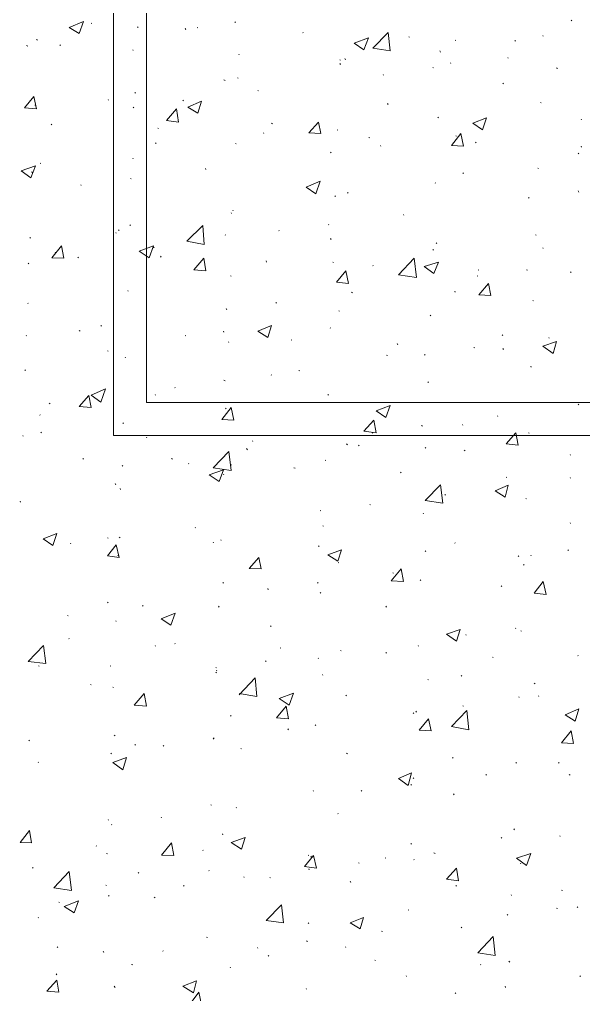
# Model space of a CAD drawing. Header units: millimetres. Extents: x 2928 to 3112, y 1220 to 1280.
# Drawn here: x 2971.987 to 2973.706, y 1246.042 to 1249.013 of the extents above; entities that cross this region are included whole.
import ezdxf

# ---------------------------------------------------------------- set-up
doc = ezdxf.new("R2010")
doc.units = ezdxf.units.MM

msp = doc.modelspace()

# ---------------------------------------------------------------- linework, layer by layer
at = {"color": 253, "linetype": 'Continuous', "lineweight": 5, "true_color": 0x9a9a9a}
for points in [[(2961.3116, 1241.9003), (2980.43854, 1241.9003), (2980.43854, 1247.74538), (2972.27343, 1247.74538), (2972.27343, 1256.61384), (2980.43854, 1256.61384), (2980.43854, 1261.45224), (2961.3116, 1261.45224), (2961.3116, 1249.1904)], [(2980.53854, 1247.84538), (2972.37343, 1247.84538), (2972.37343, 1256.51384), (2980.53854, 1256.51384)]]:
    msp.add_lwpolyline(points, dxfattribs=at)
at = {"color": 92, "linetype": 'Continuous', "lineweight": 13, "true_color": 0x00b800}
for points in [[(2972.13842, 1248.98873), (2972.18176, 1249.00707), (2972.18176, 1249.00707)], [(2972.13842, 1248.98873), (2972.16842, 1248.9704), (2972.16842, 1248.9704)], [(2972.16842, 1248.9704), (2972.18176, 1249.00707), (2972.18176, 1249.00707)], [(2972.20676, 1249.0004), (2972.20509, 1249.00207), (2972.20509, 1249.00207)], [(2972.34843, 1248.98873), (2972.34676, 1248.9904), (2972.34676, 1248.9904)], [(2972.5301, 1248.98706), (2972.52843, 1248.98873), (2972.52843, 1248.98873)], [(2972.6451, 1249.00373), (2972.64343, 1249.0054), (2972.64343, 1249.0054)], [(2973.67011, 1249.00873), (2973.66845, 1249.0104), (2973.66845, 1249.0104)], [(2972.49343, 1248.98206), (2972.49176, 1248.9854), (2972.49176, 1248.9854)], [(2972.85177, 1248.97206), (2972.8501, 1248.97373), (2972.8501, 1248.97373)], [(2973.00677, 1248.9404), (2973.0501, 1248.95706), (2973.0501, 1248.95706)], [(2973.03677, 1248.9204), (2973.0501, 1248.95706), (2973.0501, 1248.95706)], [(2973.06344, 1248.9254), (2973.1101, 1248.97373), (2973.1101, 1248.97373)], [(2973.11677, 1248.91706), (2973.1101, 1248.97373), (2973.1101, 1248.97373)], [(2973.17511, 1248.95873), (2973.17344, 1248.9604), (2973.17344, 1248.9604)], [(2973.58344, 1248.96206), (2973.58178, 1248.96373), (2973.58178, 1248.96373)], [(2972.01176, 1248.93206), (2972.00842, 1248.93373), (2972.00842, 1248.93373)], [(2972.04176, 1248.9504), (2972.03842, 1248.95206), (2972.03842, 1248.95206)], [(2972.11176, 1248.93373), (2972.11009, 1248.9354), (2972.11009, 1248.9354)], [(2973.00677, 1248.9404), (2973.03677, 1248.9204), (2973.03677, 1248.9204)], [(2973.31677, 1248.94873), (2973.31511, 1248.9504), (2973.31511, 1248.9504)], [(2973.49844, 1248.94706), (2973.49678, 1248.94873), (2973.49678, 1248.94873)], [(2972.33343, 1248.91873), (2972.33176, 1248.9204), (2972.33176, 1248.9204)], [(2972.65676, 1248.9054), (2972.6551, 1248.90706), (2972.6551, 1248.90706)], [(2973.06344, 1248.9254), (2973.11677, 1248.91706), (2973.11677, 1248.91706)], [(2973.27011, 1248.91373), (2973.26844, 1248.91706), (2973.26844, 1248.91706)], [(2973.47678, 1248.8954), (2973.47511, 1248.89706), (2973.47511, 1248.89706)], [(2972.9651, 1248.88873), (2972.96344, 1248.8904), (2972.96344, 1248.8904)], [(2972.9651, 1248.8754), (2972.96344, 1248.87873), (2972.96344, 1248.87873)], [(2972.9801, 1248.8904), (2972.97844, 1248.89373), (2972.97844, 1248.89373)], [(2973.24844, 1248.8654), (2973.24677, 1248.86706), (2973.24677, 1248.86706)], [(2973.30177, 1248.87873), (2973.30011, 1248.8804), (2973.30011, 1248.8804)], [(2973.09677, 1248.84373), (2973.0951, 1248.8454), (2973.0951, 1248.8454)], [(2973.62678, 1248.86373), (2973.62345, 1248.8654), (2973.62345, 1248.8654)], [(2972.61343, 1248.82706), (2972.6101, 1248.82873), (2972.6101, 1248.82873)], [(2972.65343, 1248.83373), (2972.65176, 1248.8354), (2972.65176, 1248.8354)], [(2973.46178, 1248.81706), (2973.46011, 1248.81873), (2973.46011, 1248.81873)], [(2972.00176, 1248.74373), (2972.03009, 1248.77873), (2972.03009, 1248.77873)], [(2972.03842, 1248.74039), (2972.03009, 1248.77873), (2972.03009, 1248.77873)], [(2972.34009, 1248.78873), (2972.33843, 1248.7904), (2972.33843, 1248.7904)], [(2972.7151, 1248.7954), (2972.71343, 1248.79706), (2972.71343, 1248.79706)], [(2972.03509, 1248.75039), (2972.03342, 1248.75206), (2972.03342, 1248.75206)], [(2972.25843, 1248.76706), (2972.25676, 1248.76873), (2972.25676, 1248.76873)], [(2972.48676, 1248.7654), (2972.4851, 1248.76706), (2972.4851, 1248.76706)], [(2972.5001, 1248.74539), (2972.54176, 1248.76373), (2972.54176, 1248.76373)], [(2972.5301, 1248.72706), (2972.54176, 1248.76373), (2972.54176, 1248.76373)], [(2973.1101, 1248.75373), (2973.10844, 1248.75706), (2973.10844, 1248.75706)], [(2973.57678, 1248.75873), (2973.57511, 1248.76039), (2973.57511, 1248.76039)], [(2972.00176, 1248.74373), (2972.03842, 1248.74039), (2972.03842, 1248.74039)], [(2972.33509, 1248.74373), (2972.33343, 1248.74539), (2972.33343, 1248.74539)], [(2972.4351, 1248.70539), (2972.4651, 1248.74039), (2972.4651, 1248.74039)], [(2972.47176, 1248.70039), (2972.4651, 1248.74039), (2972.4651, 1248.74039)], [(2972.5001, 1248.74539), (2972.5301, 1248.72706), (2972.5301, 1248.72706)], [(2972.08509, 1248.69206), (2972.08342, 1248.69373), (2972.08342, 1248.69373)], [(2972.4351, 1248.70539), (2972.47176, 1248.70039), (2972.47176, 1248.70039)], [(2972.75843, 1248.69539), (2972.7551, 1248.69706), (2972.7551, 1248.69706)], [(2972.86843, 1248.66706), (2972.89844, 1248.70039), (2972.89844, 1248.70039)], [(2972.9051, 1248.66539), (2972.89844, 1248.70039), (2972.89844, 1248.70039)], [(2973.26344, 1248.71373), (2973.26177, 1248.71539), (2973.26177, 1248.71539)], [(2973.36844, 1248.69706), (2973.41011, 1248.71373), (2973.41011, 1248.71373)], [(2973.36844, 1248.69706), (2973.39844, 1248.67706), (2973.39844, 1248.67706)], [(2973.39844, 1248.67706), (2973.41011, 1248.71373), (2973.41011, 1248.71373)], [(2973.70011, 1248.70706), (2973.69845, 1248.70873), (2973.69845, 1248.70873)], [(2972.41009, 1248.68039), (2972.40843, 1248.68206), (2972.40843, 1248.68206)], [(2972.73177, 1248.66539), (2972.7301, 1248.66706), (2972.7301, 1248.66706)], [(2972.86843, 1248.66706), (2972.9051, 1248.66539), (2972.9051, 1248.66539)], [(2972.95677, 1248.67539), (2972.9551, 1248.67706), (2972.9551, 1248.67706)], [(2973.30344, 1248.62873), (2973.33177, 1248.66539), (2973.33177, 1248.66539)], [(2973.34011, 1248.62706), (2973.33177, 1248.66539), (2973.33177, 1248.66539)], [(2972.40343, 1248.63539), (2972.40176, 1248.63706), (2972.40176, 1248.63706)], [(2972.64676, 1248.63373), (2972.6451, 1248.63539), (2972.6451, 1248.63539)], [(2973.0551, 1248.65206), (2973.05177, 1248.65373), (2973.05177, 1248.65373)], [(2973.31844, 1248.65706), (2973.31677, 1248.65873), (2973.31677, 1248.65873)], [(2973.37844, 1248.63706), (2973.37678, 1248.63873), (2973.37678, 1248.63873)], [(2972.93677, 1248.60706), (2972.9351, 1248.60873), (2972.9351, 1248.60873)], [(2973.08844, 1248.62706), (2973.08677, 1248.62873), (2973.08677, 1248.62873)], [(2973.30344, 1248.62873), (2973.34011, 1248.62706), (2973.34011, 1248.62706)], [(2973.69178, 1248.60373), (2973.69011, 1248.60539), (2973.69011, 1248.60539)], [(2973.70011, 1248.62373), (2973.69845, 1248.62706), (2973.69845, 1248.62706)], [(2972.05176, 1248.57373), (2972.05009, 1248.57539), (2972.05009, 1248.57539)], [(2972.33343, 1248.58873), (2972.33176, 1248.59039), (2972.33176, 1248.59039)], [(2971.99176, 1248.55206), (2972.03509, 1248.56706), (2972.03509, 1248.56706)], [(2971.99176, 1248.55206), (2972.02176, 1248.53039), (2972.02176, 1248.53039)], [(2972.02176, 1248.53039), (2972.03509, 1248.56706), (2972.03509, 1248.56706)], [(2972.02676, 1248.54706), (2972.02342, 1248.54873), (2972.02342, 1248.54873)], [(2972.5551, 1248.55539), (2972.55343, 1248.55873), (2972.55343, 1248.55873)], [(2973.34011, 1248.54373), (2973.33844, 1248.54539), (2973.33844, 1248.54539)], [(2973.56844, 1248.55873), (2973.56678, 1248.56039), (2973.56678, 1248.56039)], [(2972.32676, 1248.52706), (2972.32509, 1248.52872), (2972.32509, 1248.52872)], [(2972.8601, 1248.50206), (2972.90344, 1248.52039), (2972.90344, 1248.52039)], [(2972.8901, 1248.48206), (2972.90344, 1248.52039), (2972.90344, 1248.52039)], [(2973.25511, 1248.51372), (2973.25344, 1248.51539), (2973.25344, 1248.51539)], [(2972.17509, 1248.50706), (2972.17342, 1248.50872), (2972.17342, 1248.50872)], [(2972.8601, 1248.50206), (2972.8901, 1248.48206), (2972.8901, 1248.48206)], [(2972.98844, 1248.48372), (2972.98677, 1248.48539), (2972.98677, 1248.48539)], [(2973.69178, 1248.48706), (2973.69011, 1248.49039), (2973.69011, 1248.49039)], [(2972.9501, 1248.47372), (2972.94844, 1248.47539), (2972.94844, 1248.47539)], [(2973.54011, 1248.46872), (2973.53844, 1248.47039), (2973.53844, 1248.47039)], [(2972.63343, 1248.42206), (2972.63176, 1248.42372), (2972.63176, 1248.42372)], [(2972.63843, 1248.43039), (2972.63676, 1248.43206), (2972.63676, 1248.43206)], [(2973.15844, 1248.41706), (2973.15677, 1248.41872), (2973.15677, 1248.41872)], [(2972.28176, 1248.36206), (2972.28009, 1248.36372), (2972.28009, 1248.36372)], [(2972.29009, 1248.37039), (2972.28843, 1248.37206), (2972.28843, 1248.37206)], [(2972.32509, 1248.38539), (2972.32343, 1248.38706), (2972.32343, 1248.38706)], [(2972.49676, 1248.33706), (2972.5451, 1248.38539), (2972.5451, 1248.38539)], [(2972.5501, 1248.32706), (2972.5451, 1248.38539), (2972.5451, 1248.38539)], [(2972.77843, 1248.36872), (2972.77677, 1248.37039), (2972.77677, 1248.37039)], [(2972.9301, 1248.38706), (2972.92844, 1248.38872), (2972.92844, 1248.38872)], [(2972.02009, 1248.34706), (2972.01842, 1248.34872), (2972.01842, 1248.34872)], [(2972.49676, 1248.33706), (2972.5501, 1248.32706), (2972.5501, 1248.32706)], [(2972.6151, 1248.35539), (2972.61343, 1248.35706), (2972.61343, 1248.35706)], [(2972.93677, 1248.34206), (2972.9351, 1248.34539), (2972.9351, 1248.34539)], [(2973.56178, 1248.35539), (2973.56011, 1248.35706), (2973.56011, 1248.35706)], [(2972.08509, 1248.28705), (2972.11509, 1248.32372), (2972.11509, 1248.32372)], [(2972.09676, 1248.30206), (2972.09509, 1248.30372), (2972.09509, 1248.30372)], [(2972.12176, 1248.28539), (2972.11509, 1248.32372), (2972.11509, 1248.32372)], [(2972.35176, 1248.30706), (2972.39509, 1248.32372), (2972.39509, 1248.32372)], [(2972.35176, 1248.30706), (2972.38176, 1248.28705), (2972.38176, 1248.28705)], [(2972.38176, 1248.28705), (2972.39509, 1248.32372), (2972.39509, 1248.32372)], [(2972.39676, 1248.31706), (2972.39509, 1248.31872), (2972.39509, 1248.31872)], [(2973.24844, 1248.31039), (2973.24677, 1248.31206), (2973.24677, 1248.31206)], [(2973.25844, 1248.33039), (2973.25677, 1248.33206), (2973.25677, 1248.33206)], [(2973.58344, 1248.31539), (2973.58178, 1248.31706), (2973.58178, 1248.31706)], [(2972.08509, 1248.28705), (2972.12176, 1248.28539), (2972.12176, 1248.28539)], [(2972.16676, 1248.28705), (2972.16509, 1248.28872), (2972.16509, 1248.28872)], [(2972.41843, 1248.28872), (2972.41676, 1248.29205), (2972.41676, 1248.29205)], [(2972.51843, 1248.25039), (2972.54843, 1248.28539), (2972.54843, 1248.28539)], [(2972.5551, 1248.24705), (2972.54843, 1248.28539), (2972.54843, 1248.28539)], [(2972.7401, 1248.27372), (2972.73843, 1248.27705), (2972.73843, 1248.27705)], [(2972.94344, 1248.27205), (2972.94177, 1248.27372), (2972.94177, 1248.27372)], [(2973.14177, 1248.23539), (2973.19011, 1248.28539), (2973.19011, 1248.28539)], [(2973.19677, 1248.22705), (2973.19011, 1248.28539), (2973.19011, 1248.28539)], [(2973.22011, 1248.26039), (2973.26344, 1248.27372), (2973.26344, 1248.27372)], [(2973.25011, 1248.23872), (2973.26344, 1248.27372), (2973.26344, 1248.27372)], [(2972.01509, 1248.26872), (2972.01342, 1248.27039), (2972.01342, 1248.27039)], [(2972.51843, 1248.25039), (2972.5551, 1248.24705), (2972.5551, 1248.24705)], [(2972.95344, 1248.21205), (2972.98177, 1248.24705), (2972.98177, 1248.24705)], [(2972.9901, 1248.20872), (2972.98177, 1248.24705), (2972.98177, 1248.24705)], [(2973.0651, 1248.26205), (2973.06344, 1248.26372), (2973.06344, 1248.26372)], [(2973.22011, 1248.26039), (2973.25011, 1248.23872), (2973.25011, 1248.23872)], [(2973.38678, 1248.24872), (2973.38511, 1248.25039), (2973.38511, 1248.25039)], [(2973.53511, 1248.24872), (2973.53178, 1248.25039), (2973.53178, 1248.25039)], [(2973.66845, 1248.24205), (2973.66678, 1248.24372), (2973.66678, 1248.24372)], [(2972.63176, 1248.23039), (2972.6301, 1248.23205), (2972.6301, 1248.23205)], [(2973.14177, 1248.23539), (2973.19677, 1248.22705), (2973.19677, 1248.22705)], [(2973.38344, 1248.23039), (2973.38178, 1248.23205), (2973.38178, 1248.23205)], [(2972.31843, 1248.18539), (2972.31676, 1248.18705), (2972.31676, 1248.18705)], [(2972.95344, 1248.21205), (2972.9901, 1248.20872), (2972.9901, 1248.20872)], [(2973.31511, 1248.18205), (2973.31344, 1248.18539), (2973.31344, 1248.18539)], [(2973.38678, 1248.17372), (2973.41678, 1248.20872), (2973.41678, 1248.20872)], [(2973.42344, 1248.17205), (2973.41678, 1248.20872), (2973.41678, 1248.20872)], [(2973.00177, 1248.18039), (2972.99844, 1248.18205), (2972.99844, 1248.18205)], [(2973.38678, 1248.17372), (2973.42344, 1248.17205), (2973.42344, 1248.17205)], [(2973.55344, 1248.15539), (2973.55178, 1248.15705), (2973.55178, 1248.15705)], [(2972.01342, 1248.14705), (2972.01176, 1248.14872), (2972.01176, 1248.14872)], [(2972.61843, 1248.12872), (2972.61676, 1248.13205), (2972.61676, 1248.13205)], [(2972.7701, 1248.14872), (2972.76843, 1248.15039), (2972.76843, 1248.15039)], [(2972.96177, 1248.12372), (2972.9601, 1248.12539), (2972.9601, 1248.12539)], [(2973.24011, 1248.11039), (2973.23844, 1248.11205), (2973.23844, 1248.11205)], [(2972.17176, 1248.06372), (2972.16842, 1248.06539), (2972.16842, 1248.06539)], [(2972.23676, 1248.07872), (2972.23509, 1248.08039), (2972.23509, 1248.08039)], [(2972.71343, 1248.06372), (2972.7551, 1248.08039), (2972.7551, 1248.08039)], [(2972.74343, 1248.04372), (2972.7551, 1248.08039), (2972.7551, 1248.08039)], [(2972.9351, 1248.07205), (2972.93344, 1248.07372), (2972.93344, 1248.07372)], [(2972.00842, 1248.04872), (2972.00676, 1248.05038), (2972.00676, 1248.05038)], [(2972.49343, 1248.04872), (2972.49176, 1248.05038), (2972.49176, 1248.05038)], [(2972.6101, 1248.06038), (2972.60843, 1248.06372), (2972.60843, 1248.06372)], [(2972.71343, 1248.06372), (2972.74343, 1248.04372), (2972.74343, 1248.04372)], [(2972.81677, 1248.03538), (2972.8151, 1248.03705), (2972.8151, 1248.03705)], [(2973.46011, 1248.05038), (2973.45844, 1248.05205), (2973.45844, 1248.05205)], [(2973.60178, 1248.04205), (2973.60011, 1248.04372), (2973.60011, 1248.04372)], [(2972.6251, 1248.02872), (2972.62343, 1248.03038), (2972.62343, 1248.03038)], [(2973.14011, 1248.02205), (2973.13844, 1248.02538), (2973.13844, 1248.02538)], [(2973.37511, 1248.01205), (2973.37178, 1248.01372), (2973.37178, 1248.01372)], [(2973.46178, 1248.00705), (2973.46011, 1248.01038), (2973.46011, 1248.01038)], [(2973.58178, 1248.01705), (2973.62345, 1248.03205), (2973.62345, 1248.03205)], [(2973.58178, 1248.01705), (2973.61345, 1247.99538), (2973.61345, 1247.99538)], [(2973.61345, 1247.99538), (2973.62345, 1248.03205), (2973.62345, 1248.03205)], [(2972.25676, 1248.00205), (2972.25509, 1248.00372), (2972.25509, 1248.00372)], [(2972.31009, 1247.98205), (2972.30843, 1247.98372), (2972.30843, 1247.98372)], [(2973.10844, 1247.98872), (2973.1051, 1247.99038), (2973.1051, 1247.99038)], [(2973.22344, 1247.99038), (2973.22177, 1247.99205), (2973.22177, 1247.99205)], [(2973.54678, 1247.95372), (2973.54511, 1247.95705), (2973.54511, 1247.95705)], [(2972.00509, 1247.94372), (2972.00342, 1247.94538), (2972.00342, 1247.94538)], [(2972.7551, 1247.92872), (2972.75343, 1247.93038), (2972.75343, 1247.93038)], [(2972.84177, 1247.94205), (2972.83843, 1247.94372), (2972.83843, 1247.94372)], [(2972.20509, 1247.86872), (2972.24843, 1247.88705), (2972.24843, 1247.88705)], [(2972.23509, 1247.84705), (2972.24843, 1247.88705), (2972.24843, 1247.88705)], [(2972.46176, 1247.89038), (2972.4601, 1247.89205), (2972.4601, 1247.89205)], [(2972.61343, 1247.91205), (2972.6101, 1247.91372), (2972.6101, 1247.91372)], [(2973.23344, 1247.90705), (2973.23177, 1247.90872), (2973.23177, 1247.90872)], [(2972.16842, 1247.83372), (2972.19843, 1247.86705), (2972.19843, 1247.86705)], [(2972.20509, 1247.83038), (2972.19843, 1247.86705), (2972.19843, 1247.86705)], [(2972.20509, 1247.86872), (2972.23509, 1247.84705), (2972.23509, 1247.84705)], [(2972.40176, 1247.86872), (2972.40009, 1247.87038), (2972.40009, 1247.87038)], [(2972.92844, 1247.86872), (2972.92677, 1247.87038), (2972.92677, 1247.87038)], [(2972.08009, 1247.84205), (2972.07676, 1247.84372), (2972.07676, 1247.84372)], [(2972.16842, 1247.83372), (2972.20509, 1247.83038), (2972.20509, 1247.83038)], [(2972.60343, 1247.79371), (2972.63176, 1247.83038), (2972.63176, 1247.83038)], [(2972.61676, 1247.82705), (2972.6151, 1247.82871), (2972.6151, 1247.82871)], [(2972.6401, 1247.79205), (2972.63176, 1247.83038), (2972.63176, 1247.83038)], [(2973.07344, 1247.82038), (2973.11677, 1247.83705), (2973.11677, 1247.83705)], [(2973.10344, 1247.80038), (2973.11677, 1247.83705), (2973.11677, 1247.83705)], [(2973.69178, 1247.83872), (2973.69011, 1247.84038), (2973.69011, 1247.84038)], [(2972.05009, 1247.80705), (2972.04842, 1247.80871), (2972.04842, 1247.80871)], [(2973.07344, 1247.82038), (2973.10344, 1247.80038), (2973.10344, 1247.80038)], [(2973.44511, 1247.80371), (2973.44344, 1247.80538), (2973.44344, 1247.80538)], [(2972.30343, 1247.78205), (2972.30176, 1247.78371), (2972.30176, 1247.78371)], [(2972.60343, 1247.79371), (2972.6401, 1247.79205), (2972.6401, 1247.79205)], [(2973.03677, 1247.75871), (2973.06677, 1247.79205), (2973.06677, 1247.79205)], [(2973.07344, 1247.75371), (2973.06677, 1247.79205), (2973.06677, 1247.79205)], [(2973.21511, 1247.77371), (2973.21177, 1247.77538), (2973.21177, 1247.77538)], [(2973.33844, 1247.77705), (2973.33677, 1247.77871), (2973.33677, 1247.77871)], [(2971.99842, 1247.74371), (2971.99676, 1247.74538), (2971.99676, 1247.74538)], [(2972.05342, 1247.75371), (2972.05176, 1247.75538), (2972.05176, 1247.75538)], [(2972.37509, 1247.73871), (2972.37343, 1247.74038), (2972.37343, 1247.74038)], [(2973.03677, 1247.75871), (2973.07344, 1247.75371), (2973.07344, 1247.75371)], [(2973.06344, 1247.75205), (2973.06177, 1247.75371), (2973.06177, 1247.75371)], [(2973.47011, 1247.72038), (2973.50011, 1247.75371), (2973.50011, 1247.75371)], [(2973.50678, 1247.71538), (2973.50011, 1247.75371), (2973.50011, 1247.75371)], [(2973.54011, 1247.75205), (2973.53844, 1247.75371), (2973.53844, 1247.75371)], [(2972.69843, 1247.72705), (2972.69677, 1247.72871), (2972.69677, 1247.72871)], [(2972.98677, 1247.71705), (2972.98344, 1247.72038), (2972.98344, 1247.72038)], [(2973.02177, 1247.71371), (2973.0201, 1247.71538), (2973.0201, 1247.71538)], [(2973.22511, 1247.70705), (2973.22344, 1247.70871), (2973.22344, 1247.70871)], [(2973.47011, 1247.72038), (2973.50678, 1247.71538), (2973.50678, 1247.71538)], [(2972.57676, 1247.64705), (2972.6251, 1247.69705), (2972.6251, 1247.69705)], [(2972.63176, 1247.63871), (2972.6251, 1247.69705), (2972.6251, 1247.69705)], [(2972.68177, 1247.70205), (2972.67843, 1247.70538), (2972.67843, 1247.70538)], [(2973.34511, 1247.69871), (2973.34177, 1247.70038), (2973.34177, 1247.70038)], [(2973.66678, 1247.68538), (2973.66511, 1247.68705), (2973.66511, 1247.68705)], [(2972.18176, 1247.67371), (2972.18009, 1247.67538), (2972.18009, 1247.67538)], [(2972.30176, 1247.65205), (2972.30009, 1247.65371), (2972.30009, 1247.65371)], [(2972.45343, 1247.67371), (2972.4501, 1247.67538), (2972.4501, 1247.67538)], [(2972.50343, 1247.65871), (2972.50176, 1247.66038), (2972.50176, 1247.66038)], [(2972.63343, 1247.65538), (2972.63176, 1247.65705), (2972.63176, 1247.65705)], [(2972.9201, 1247.66871), (2972.91844, 1247.67038), (2972.91844, 1247.67038)], [(2972.5651, 1247.62538), (2972.60843, 1247.64038), (2972.60843, 1247.64038)], [(2972.5651, 1247.62538), (2972.5951, 1247.60538), (2972.5951, 1247.60538)], [(2972.57676, 1247.64705), (2972.63176, 1247.63871), (2972.63176, 1247.63871)], [(2972.5951, 1247.60538), (2972.60843, 1247.64038), (2972.60843, 1247.64038)], [(2972.6101, 1247.62538), (2972.60843, 1247.62705), (2972.60843, 1247.62705)], [(2972.82677, 1247.64538), (2972.82343, 1247.64705), (2972.82343, 1247.64705)], [(2973.15011, 1247.63205), (2973.14844, 1247.63371), (2973.14844, 1247.63371)], [(2972.28009, 1247.59538), (2972.27843, 1247.59871), (2972.27843, 1247.59871)], [(2973.22344, 1247.54704), (2973.27011, 1247.59538), (2973.27011, 1247.59538)], [(2973.27677, 1247.53871), (2973.27011, 1247.59538), (2973.27011, 1247.59538)], [(2973.43678, 1247.57704), (2973.47678, 1247.59371), (2973.47678, 1247.59371)], [(2973.46678, 1247.55704), (2973.47678, 1247.59371), (2973.47678, 1247.59371)], [(2973.47178, 1247.61705), (2973.47011, 1247.61871), (2973.47011, 1247.61871)], [(2973.66678, 1247.61538), (2973.66511, 1247.61705), (2973.66511, 1247.61705)], [(2972.29509, 1247.58038), (2972.29343, 1247.58371), (2972.29343, 1247.58371)], [(2973.28511, 1247.56371), (2973.28344, 1247.56538), (2973.28344, 1247.56538)], [(2973.43678, 1247.57704), (2973.46678, 1247.55704), (2973.46678, 1247.55704)], [(2971.99009, 1247.54204), (2971.98842, 1247.54538), (2971.98842, 1247.54538)], [(2973.05677, 1247.53371), (2973.0551, 1247.53538), (2973.0551, 1247.53538)], [(2973.22344, 1247.54704), (2973.27677, 1247.53871), (2973.27677, 1247.53871)], [(2973.53178, 1247.55204), (2973.53011, 1247.55371), (2973.53011, 1247.55371)], [(2972.9051, 1247.51538), (2972.90344, 1247.51704), (2972.90344, 1247.51704)], [(2973.21844, 1247.50704), (2973.21677, 1247.50871), (2973.21677, 1247.50871)], [(2973.66678, 1247.47704), (2973.66511, 1247.47871), (2973.66511, 1247.47871)], [(2972.05842, 1247.43038), (2972.10009, 1247.44704), (2972.10009, 1247.44704)], [(2972.08842, 1247.41038), (2972.10009, 1247.44704), (2972.10009, 1247.44704)], [(2972.52343, 1247.46371), (2972.52176, 1247.46538), (2972.52176, 1247.46538)], [(2972.91344, 1247.46871), (2972.91177, 1247.47038), (2972.91177, 1247.47038)], [(2972.05842, 1247.43038), (2972.08842, 1247.41038), (2972.08842, 1247.41038)], [(2972.14342, 1247.41538), (2972.14176, 1247.41704), (2972.14176, 1247.41704)], [(2972.25676, 1247.43204), (2972.25509, 1247.43371), (2972.25509, 1247.43371)], [(2972.25509, 1247.37871), (2972.28176, 1247.41204), (2972.28176, 1247.41204)], [(2972.29009, 1247.37371), (2972.28176, 1247.41204), (2972.28176, 1247.41204)], [(2972.29343, 1247.43371), (2972.29009, 1247.43538), (2972.29009, 1247.43538)], [(2972.57843, 1247.41871), (2972.57676, 1247.42038), (2972.57676, 1247.42038)], [(2972.60176, 1247.42538), (2972.6001, 1247.42704), (2972.6001, 1247.42704)], [(2973.31511, 1247.41704), (2973.31344, 1247.41871), (2973.31344, 1247.41871)], [(2972.9001, 1247.40704), (2972.89844, 1247.40871), (2972.89844, 1247.40871)], [(2972.92677, 1247.38204), (2972.96844, 1247.39704), (2972.96844, 1247.39704)], [(2972.92677, 1247.38204), (2972.95677, 1247.36204), (2972.95677, 1247.36204)], [(2972.95677, 1247.36204), (2972.96844, 1247.39704), (2972.96844, 1247.39704)], [(2973.22511, 1247.39204), (2973.22344, 1247.39371), (2973.22344, 1247.39371)], [(2973.66011, 1247.39538), (2973.65845, 1247.39704), (2973.65845, 1247.39704)], [(2972.25509, 1247.37871), (2972.29009, 1247.37371), (2972.29009, 1247.37371)], [(2972.28843, 1247.37871), (2972.28676, 1247.38038), (2972.28676, 1247.38038)], [(2972.68677, 1247.34037), (2972.71677, 1247.37371), (2972.71677, 1247.37371)], [(2972.72343, 1247.33871), (2972.71677, 1247.37371), (2972.71677, 1247.37371)], [(2972.9601, 1247.35704), (2972.95844, 1247.35871), (2972.95844, 1247.35871)], [(2973.50844, 1247.37704), (2973.50678, 1247.37871), (2973.50678, 1247.37871)], [(2973.52511, 1247.35037), (2973.52344, 1247.35204), (2973.52344, 1247.35204)], [(2973.54678, 1247.37871), (2973.54511, 1247.38038), (2973.54511, 1247.38038)], [(2972.68677, 1247.34037), (2972.72343, 1247.33871), (2972.72343, 1247.33871)], [(2973.1201, 1247.30204), (2973.15011, 1247.33871), (2973.15011, 1247.33871)], [(2973.12677, 1247.32537), (2973.1251, 1247.32704), (2973.1251, 1247.32704)], [(2973.15677, 1247.30037), (2973.15011, 1247.33871), (2973.15011, 1247.33871)], [(2972.60843, 1247.29537), (2972.60676, 1247.29704), (2972.60676, 1247.29704)], [(2972.89677, 1247.29537), (2972.8951, 1247.29704), (2972.8951, 1247.29704)], [(2973.1201, 1247.30204), (2973.15677, 1247.30037), (2973.15677, 1247.30037)], [(2973.21011, 1247.30371), (2973.20844, 1247.30537), (2973.20844, 1247.30537)], [(2973.55511, 1247.26537), (2973.58344, 1247.30037), (2973.58344, 1247.30037)], [(2973.59178, 1247.26037), (2973.58344, 1247.30037), (2973.58344, 1247.30037)], [(2972.7451, 1247.27537), (2972.74343, 1247.27871), (2972.74343, 1247.27871)], [(2972.9051, 1247.26537), (2972.90344, 1247.26704), (2972.90344, 1247.26704)], [(2973.45678, 1247.28537), (2973.45511, 1247.28704), (2973.45511, 1247.28704)], [(2973.55511, 1247.26537), (2973.59178, 1247.26037), (2973.59178, 1247.26037)], [(2972.25676, 1247.23537), (2972.25509, 1247.23704), (2972.25509, 1247.23704)], [(2972.36343, 1247.22537), (2972.36176, 1247.22704), (2972.36176, 1247.22704)], [(2972.41843, 1247.18704), (2972.46176, 1247.20371), (2972.46176, 1247.20371)], [(2972.44843, 1247.16704), (2972.46176, 1247.20371), (2972.46176, 1247.20371)], [(2972.5951, 1247.22204), (2972.59343, 1247.22537), (2972.59343, 1247.22537)], [(2973.1051, 1247.22204), (2973.10344, 1247.22537), (2973.10344, 1247.22537)], [(2972.13509, 1247.19537), (2972.13342, 1247.19704), (2972.13342, 1247.19704)], [(2972.28176, 1247.17871), (2972.28009, 1247.18037), (2972.28009, 1247.18037)], [(2972.41843, 1247.18704), (2972.44843, 1247.16704), (2972.44843, 1247.16704)], [(2972.75343, 1247.16371), (2972.75177, 1247.16537), (2972.75177, 1247.16537)], [(2973.28844, 1247.14037), (2973.33011, 1247.15371), (2973.33011, 1247.15371)], [(2973.31844, 1247.1187), (2973.33011, 1247.15371), (2973.33011, 1247.15371)], [(2973.50011, 1247.15704), (2973.49844, 1247.15871), (2973.49844, 1247.15871)], [(2973.51678, 1247.14871), (2973.51511, 1247.15037), (2973.51511, 1247.15037)], [(2972.13842, 1247.12537), (2972.13676, 1247.12704), (2972.13676, 1247.12704)], [(2973.28844, 1247.14037), (2973.31844, 1247.1187), (2973.31844, 1247.1187)], [(2973.34844, 1247.13704), (2973.34677, 1247.13871), (2973.34677, 1247.13871)], [(2972.01342, 1247.05704), (2972.06009, 1247.10537), (2972.06009, 1247.10537)], [(2972.06676, 1247.05037), (2972.06009, 1247.10537), (2972.06009, 1247.10537)], [(2972.40176, 1247.1037), (2972.40009, 1247.10537), (2972.40009, 1247.10537)], [(2972.46176, 1247.11037), (2972.4601, 1247.11204), (2972.4601, 1247.11204)], [(2972.78343, 1247.09704), (2972.78177, 1247.0987), (2972.78177, 1247.0987)], [(2972.96677, 1247.0887), (2972.9651, 1247.09037), (2972.9651, 1247.09037)], [(2973.20344, 1247.1037), (2973.20177, 1247.10537), (2973.20177, 1247.10537)], [(2972.01342, 1247.05704), (2972.06676, 1247.05037), (2972.06676, 1247.05037)], [(2972.73843, 1247.05704), (2972.73677, 1247.0587), (2972.73677, 1247.0587)], [(2972.89844, 1247.06537), (2972.89677, 1247.06704), (2972.89677, 1247.06704)], [(2973.1051, 1247.08204), (2973.10344, 1247.0837), (2973.10344, 1247.0837)], [(2973.43011, 1247.0687), (2973.42844, 1247.07037), (2973.42844, 1247.07037)], [(2973.69011, 1247.0737), (2973.68845, 1247.07537), (2973.68845, 1247.07537)], [(2972.04676, 1247.04204), (2972.04509, 1247.0437), (2972.04509, 1247.0437)], [(2972.26509, 1247.04204), (2972.26343, 1247.0437), (2972.26343, 1247.0437)], [(2972.58676, 1247.03704), (2972.5851, 1247.0387), (2972.5851, 1247.0387)], [(2972.58843, 1247.0287), (2972.58676, 1247.03037), (2972.58676, 1247.03037)], [(2972.58676, 1247.02204), (2972.5851, 1247.0237), (2972.5851, 1247.0237)], [(2972.65676, 1246.95537), (2972.7051, 1247.00704), (2972.7051, 1247.00704)], [(2972.7101, 1246.95037), (2972.7051, 1247.00704), (2972.7051, 1247.00704)], [(2972.91177, 1247.01537), (2972.9101, 1247.01704), (2972.9101, 1247.01704)], [(2973.23344, 1247.00037), (2973.23177, 1247.00204), (2973.23177, 1247.00204)], [(2973.33511, 1247.01204), (2973.33344, 1247.0137), (2973.33344, 1247.0137)], [(2972.20509, 1246.98537), (2972.20343, 1246.98704), (2972.20343, 1246.98704)], [(2972.27343, 1246.97704), (2972.27176, 1246.9787), (2972.27176, 1246.9787)], [(2973.55844, 1246.9887), (2973.55511, 1246.99037), (2973.55511, 1246.99037)], [(2972.33676, 1246.9237), (2972.36676, 1246.9587), (2972.36676, 1246.9587)], [(2972.37343, 1246.92037), (2972.36676, 1246.9587), (2972.36676, 1246.9587)], [(2972.65676, 1246.9587), (2972.7101, 1246.95037), (2972.7101, 1246.95037)], [(2972.77843, 1246.9437), (2972.82177, 1246.96037), (2972.82177, 1246.96037)], [(2972.77843, 1246.9437), (2972.80843, 1246.9237), (2972.80843, 1246.9237)], [(2972.80843, 1246.9237), (2972.82177, 1246.96037), (2972.82177, 1246.96037)], [(2972.98344, 1246.95204), (2972.98177, 1246.9537), (2972.98177, 1246.9537)], [(2973.51011, 1246.94704), (2973.50844, 1246.9487), (2973.50844, 1246.9487)], [(2973.57011, 1246.95037), (2973.56844, 1246.95204), (2973.56844, 1246.95204)], [(2972.33676, 1246.9237), (2972.37343, 1246.92037), (2972.37343, 1246.92037)], [(2972.7701, 1246.88537), (2972.8001, 1246.92037), (2972.8001, 1246.92037)], [(2972.80677, 1246.88203), (2972.8001, 1246.92037), (2972.8001, 1246.92037)], [(2973.30344, 1246.8587), (2973.35011, 1246.90704), (2973.35011, 1246.90704)], [(2973.34011, 1246.92037), (2973.33844, 1246.92204), (2973.33844, 1246.92204)], [(2973.35677, 1246.8487), (2973.35011, 1246.90704), (2973.35011, 1246.90704)], [(2973.65011, 1246.8937), (2973.69178, 1246.91204), (2973.69178, 1246.91204)], [(2973.68011, 1246.87537), (2973.69178, 1246.91204), (2973.69178, 1246.91204)], [(2972.63176, 1246.89037), (2972.6301, 1246.89203), (2972.6301, 1246.89203)], [(2972.7701, 1246.88537), (2972.80677, 1246.88203), (2972.80677, 1246.88203)], [(2973.18844, 1246.8987), (2973.18677, 1246.90037), (2973.18677, 1246.90037)], [(2973.19677, 1246.90204), (2973.19511, 1246.90537), (2973.19511, 1246.90537)], [(2973.20511, 1246.84703), (2973.23344, 1246.88203), (2973.23344, 1246.88203)], [(2973.24177, 1246.84537), (2973.23344, 1246.88203), (2973.23344, 1246.88203)], [(2973.65011, 1246.8937), (2973.68011, 1246.87537), (2973.68011, 1246.87537)], [(2972.80677, 1246.8487), (2972.8051, 1246.85203), (2972.8051, 1246.85203)], [(2972.8901, 1246.86203), (2972.88843, 1246.8637), (2972.88843, 1246.8637)], [(2973.20511, 1246.84703), (2973.24177, 1246.84537), (2973.24177, 1246.84537)], [(2973.30344, 1246.8587), (2973.35677, 1246.8487), (2973.35677, 1246.8487)], [(2972.27843, 1246.83037), (2972.27509, 1246.83203), (2972.27509, 1246.83203)], [(2972.57843, 1246.82037), (2972.57676, 1246.82203), (2972.57676, 1246.82203)], [(2972.5801, 1246.82203), (2972.57843, 1246.8237), (2972.57843, 1246.8237)], [(2973.63845, 1246.8087), (2973.66845, 1246.84537), (2973.66845, 1246.84537)], [(2973.67511, 1246.80703), (2973.66845, 1246.84537), (2973.66845, 1246.84537)], [(2972.01676, 1246.81537), (2972.01509, 1246.81703), (2972.01509, 1246.81703)], [(2972.34009, 1246.80203), (2972.33843, 1246.8037), (2972.33843, 1246.8037)], [(2972.42676, 1246.7987), (2972.42509, 1246.80037), (2972.42509, 1246.80037)], [(2972.66343, 1246.79037), (2972.66177, 1246.79203), (2972.66177, 1246.79203)], [(2973.63845, 1246.8087), (2973.67511, 1246.80703), (2973.67511, 1246.80703)], [(2972.26676, 1246.77537), (2972.26509, 1246.77703), (2972.26509, 1246.77703)], [(2972.27176, 1246.7487), (2972.31343, 1246.7637), (2972.31343, 1246.7637)], [(2972.30176, 1246.72703), (2972.31343, 1246.7637), (2972.31343, 1246.7637)], [(2972.98677, 1246.77537), (2972.98344, 1246.77703), (2972.98344, 1246.77703)], [(2973.30844, 1246.76203), (2973.30677, 1246.7637), (2973.30677, 1246.7637)], [(2972.04509, 1246.7487), (2972.04342, 1246.75037), (2972.04342, 1246.75037)], [(2972.27176, 1246.7487), (2972.30176, 1246.72703), (2972.30176, 1246.72703)], [(2973.50178, 1246.74703), (2973.50011, 1246.7487), (2973.50011, 1246.7487)], [(2973.63178, 1246.74703), (2973.63011, 1246.7487), (2973.63011, 1246.7487)], [(2973.14177, 1246.70037), (2973.18177, 1246.71703), (2973.18177, 1246.71703)], [(2973.14177, 1246.70037), (2973.17177, 1246.6787), (2973.17177, 1246.6787)], [(2973.17177, 1246.6787), (2973.18177, 1246.71703), (2973.18177, 1246.71703)], [(2973.18844, 1246.70037), (2973.18677, 1246.70203), (2973.18677, 1246.70203)], [(2973.41011, 1246.71037), (2973.40844, 1246.71203), (2973.40844, 1246.71203)], [(2973.66511, 1246.71037), (2973.66178, 1246.71203), (2973.66178, 1246.71203)], [(2973.18177, 1246.68037), (2973.18011, 1246.68203), (2973.18011, 1246.68203)], [(2972.88343, 1246.66203), (2972.88177, 1246.6637), (2972.88177, 1246.6637)], [(2973.0301, 1246.66203), (2973.02844, 1246.6637), (2973.02844, 1246.6637)], [(2973.31177, 1246.65036), (2973.31011, 1246.6537), (2973.31011, 1246.6537)], [(2972.57176, 1246.6187), (2972.5701, 1246.62036), (2972.5701, 1246.62036)], [(2972.64843, 1246.61036), (2972.64676, 1246.61203), (2972.64676, 1246.61203)], [(2972.42009, 1246.58036), (2972.41843, 1246.58203), (2972.41843, 1246.58203)], [(2972.95844, 1246.59203), (2972.95677, 1246.5937), (2972.95677, 1246.5937)], [(2972.25843, 1246.5737), (2972.25676, 1246.57536), (2972.25676, 1246.57536)], [(2972.26843, 1246.5587), (2972.26676, 1246.56036), (2972.26676, 1246.56036)], [(2971.98842, 1246.50536), (2972.01676, 1246.54203), (2972.01676, 1246.54203)], [(2972.02342, 1246.5037), (2972.01676, 1246.54203), (2972.01676, 1246.54203)], [(2972.60676, 1246.5287), (2972.6051, 1246.53203), (2972.6051, 1246.53203)], [(2972.63176, 1246.50536), (2972.6751, 1246.52036), (2972.6751, 1246.52036)], [(2972.66343, 1246.48536), (2972.6751, 1246.52036), (2972.6751, 1246.52036)], [(2973.45678, 1246.5187), (2973.45511, 1246.52036), (2973.45511, 1246.52036)], [(2973.49511, 1246.5437), (2973.49344, 1246.54703), (2973.49344, 1246.54703)], [(2973.63511, 1246.5237), (2973.63345, 1246.52536), (2973.63345, 1246.52536)], [(2971.98842, 1246.50536), (2972.02342, 1246.5037), (2972.02342, 1246.5037)], [(2972.22176, 1246.4937), (2972.22009, 1246.49536), (2972.22009, 1246.49536)], [(2972.42009, 1246.46703), (2972.4501, 1246.5037), (2972.4501, 1246.5037)], [(2972.45676, 1246.46536), (2972.4501, 1246.5037), (2972.4501, 1246.5037)], [(2972.63176, 1246.50536), (2972.66343, 1246.48536), (2972.66343, 1246.48536)], [(2973.18177, 1246.50036), (2973.18011, 1246.50203), (2973.18011, 1246.50203)], [(2972.25509, 1246.47036), (2972.25176, 1246.47203), (2972.25176, 1246.47203)], [(2972.42009, 1246.46703), (2972.45676, 1246.46536), (2972.45676, 1246.46536)], [(2972.54676, 1246.48036), (2972.5451, 1246.48203), (2972.5451, 1246.48203)], [(2972.8551, 1246.43203), (2972.88343, 1246.46536), (2972.88343, 1246.46536)], [(2972.86843, 1246.46536), (2972.86677, 1246.46703), (2972.86677, 1246.46703)], [(2972.87677, 1246.46036), (2972.8751, 1246.4637), (2972.8751, 1246.4637)], [(2972.89177, 1246.42703), (2972.88343, 1246.46536), (2972.88343, 1246.46536)], [(2973.25344, 1246.47203), (2973.25011, 1246.4737), (2973.25011, 1246.4737)], [(2973.50178, 1246.45703), (2973.54511, 1246.47203), (2973.54511, 1246.47203)], [(2973.53178, 1246.43536), (2973.54511, 1246.47203), (2973.54511, 1246.47203)], [(2972.8551, 1246.43203), (2972.89177, 1246.42703), (2972.89177, 1246.42703)], [(2973.02177, 1246.44203), (2973.0201, 1246.4437), (2973.0201, 1246.4437)], [(2973.10344, 1246.45703), (2973.10177, 1246.4587), (2973.10177, 1246.4587)], [(2973.19011, 1246.45203), (2973.18844, 1246.4537), (2973.18844, 1246.4537)], [(2973.50178, 1246.45703), (2973.53178, 1246.43536), (2973.53178, 1246.43536)], [(2973.51511, 1246.44036), (2973.51344, 1246.44203), (2973.51344, 1246.44203)], [(2972.02842, 1246.42703), (2972.02676, 1246.42869), (2972.02676, 1246.42869)], [(2972.09176, 1246.36703), (2972.13842, 1246.41703), (2972.13842, 1246.41703)], [(2972.14509, 1246.35869), (2972.13842, 1246.41703), (2972.13842, 1246.41703)], [(2972.35009, 1246.41203), (2972.34843, 1246.41369), (2972.34843, 1246.41369)], [(2972.5651, 1246.41869), (2972.56343, 1246.42036), (2972.56343, 1246.42036)], [(2972.8701, 1246.42203), (2972.86843, 1246.42536), (2972.86843, 1246.42536)], [(2973.28844, 1246.39369), (2973.31844, 1246.42703), (2973.31844, 1246.42703)], [(2973.32511, 1246.38869), (2973.31844, 1246.42703), (2973.31844, 1246.42703)], [(2972.25176, 1246.37369), (2972.25009, 1246.37536), (2972.25009, 1246.37536)], [(2972.48843, 1246.37203), (2972.48676, 1246.37369), (2972.48676, 1246.37369)], [(2972.67177, 1246.39869), (2972.6701, 1246.40036), (2972.6701, 1246.40036)], [(2972.75177, 1246.39703), (2972.7501, 1246.39869), (2972.7501, 1246.39869)], [(2972.99677, 1246.38369), (2972.9951, 1246.38703), (2972.9951, 1246.38703)], [(2973.28844, 1246.39369), (2973.32511, 1246.38869), (2973.32511, 1246.38869)], [(2973.31844, 1246.37203), (2973.31677, 1246.37369), (2973.31677, 1246.37369)], [(2972.09176, 1246.36703), (2972.14509, 1246.35869), (2972.14509, 1246.35869)], [(2972.26009, 1246.34203), (2972.25843, 1246.34369), (2972.25843, 1246.34369)], [(2973.48678, 1246.34369), (2973.48511, 1246.34536), (2973.48511, 1246.34536)], [(2973.64178, 1246.35869), (2973.63845, 1246.36036), (2973.63845, 1246.36036)], [(2972.10842, 1246.32203), (2972.10676, 1246.32369), (2972.10676, 1246.32369)], [(2972.12342, 1246.31036), (2972.16676, 1246.32703), (2972.16676, 1246.32703)], [(2972.15342, 1246.29036), (2972.16676, 1246.32703), (2972.16676, 1246.32703)], [(2972.40009, 1246.33703), (2972.39676, 1246.33869), (2972.39676, 1246.33869)], [(2972.73843, 1246.26703), (2972.7851, 1246.31536), (2972.7851, 1246.31536)], [(2972.79177, 1246.26036), (2972.7851, 1246.31536), (2972.7851, 1246.31536)], [(2972.12342, 1246.31036), (2972.15342, 1246.29036), (2972.15342, 1246.29036)], [(2973.17344, 1246.29869), (2973.17177, 1246.30036), (2973.17177, 1246.30036)], [(2973.47511, 1246.28369), (2973.47344, 1246.28536), (2973.47344, 1246.28536)], [(2973.62678, 1246.30369), (2973.62345, 1246.30536), (2973.62345, 1246.30536)], [(2973.68845, 1246.30703), (2973.68678, 1246.30869), (2973.68678, 1246.30869)], [(2972.04509, 1246.27536), (2972.04342, 1246.27703), (2972.04342, 1246.27703)], [(2972.73843, 1246.26703), (2972.79177, 1246.26036), (2972.79177, 1246.26036)], [(2972.86843, 1246.25869), (2972.86677, 1246.26036), (2972.86677, 1246.26036)], [(2972.9951, 1246.26036), (2973.0351, 1246.27703), (2973.0351, 1246.27703)], [(2972.9951, 1246.26036), (2973.0251, 1246.24203), (2973.0251, 1246.24203)], [(2973.0251, 1246.24203), (2973.0351, 1246.27703), (2973.0351, 1246.27703)], [(2973.09344, 1246.23369), (2973.0901, 1246.23536), (2973.0901, 1246.23536)], [(2973.33511, 1246.24536), (2973.33344, 1246.24703), (2973.33344, 1246.24703)], [(2972.5601, 1246.21536), (2972.55676, 1246.21703), (2972.55676, 1246.21703)], [(2972.8651, 1246.20369), (2972.86177, 1246.20536), (2972.86177, 1246.20536)], [(2973.38344, 1246.16869), (2973.43011, 1246.21869), (2973.43011, 1246.21869)], [(2973.43678, 1246.16036), (2973.43011, 1246.21869), (2973.43011, 1246.21869)], [(2972.10342, 1246.18536), (2972.10176, 1246.18702), (2972.10176, 1246.18702)], [(2972.24343, 1246.17036), (2972.24176, 1246.17369), (2972.24176, 1246.17369)], [(2972.42509, 1246.17369), (2972.42343, 1246.17536), (2972.42343, 1246.17536)], [(2972.71343, 1246.18369), (2972.71177, 1246.18536), (2972.71177, 1246.18536)], [(2972.98177, 1246.18536), (2972.9801, 1246.18702), (2972.9801, 1246.18702)], [(2973.38344, 1246.16869), (2973.43678, 1246.16036), (2973.43678, 1246.16036)], [(2972.74677, 1246.15869), (2972.7451, 1246.16036), (2972.7451, 1246.16036)], [(2973.07177, 1246.14536), (2973.0701, 1246.14702), (2973.0701, 1246.14702)], [(2973.48178, 1246.14036), (2973.47844, 1246.14369), (2973.47844, 1246.14369)], [(2972.10009, 1246.10202), (2972.09842, 1246.10536), (2972.09842, 1246.10536)], [(2972.33176, 1246.13202), (2972.32843, 1246.13369), (2972.32843, 1246.13369)], [(2972.6301, 1246.12369), (2972.62843, 1246.12536), (2972.62843, 1246.12536)], [(2973.39344, 1246.13202), (2973.39178, 1246.13369), (2973.39178, 1246.13369)], [(2972.07009, 1246.05202), (2972.10009, 1246.08536), (2972.10009, 1246.08536)], [(2972.10676, 1246.04869), (2972.10009, 1246.08536), (2972.10009, 1246.08536)], [(2972.4851, 1246.06702), (2972.52676, 1246.08369), (2972.52676, 1246.08369)], [(2972.51676, 1246.04702), (2972.52676, 1246.08369), (2972.52676, 1246.08369)], [(2973.16677, 1246.09702), (2973.16511, 1246.09869), (2973.16511, 1246.09869)], [(2973.69678, 1246.09702), (2973.69511, 1246.09869), (2973.69511, 1246.09869)], [(2972.07009, 1246.05202), (2972.10676, 1246.04869), (2972.10676, 1246.04869)], [(2972.27843, 1246.06369), (2972.27509, 1246.06702), (2972.27509, 1246.06702)], [(2972.4851, 1246.06702), (2972.51676, 1246.04702), (2972.51676, 1246.04702)], [(2972.50676, 1246.01369), (2972.53343, 1246.04869), (2972.53343, 1246.04869)], [(2972.54176, 1246.01036), (2972.53343, 1246.04869), (2972.53343, 1246.04869)], [(2972.86177, 1246.05869), (2972.8601, 1246.06036), (2972.8601, 1246.06036)], [(2973.31677, 1246.04536), (2973.31511, 1246.04702), (2973.31511, 1246.04702)], [(2973.46844, 1246.06369), (2973.46678, 1246.06702), (2973.46678, 1246.06702)]]:
    msp.add_lwpolyline(points, dxfattribs=at)

doc.saveas('drawing.dxf')
